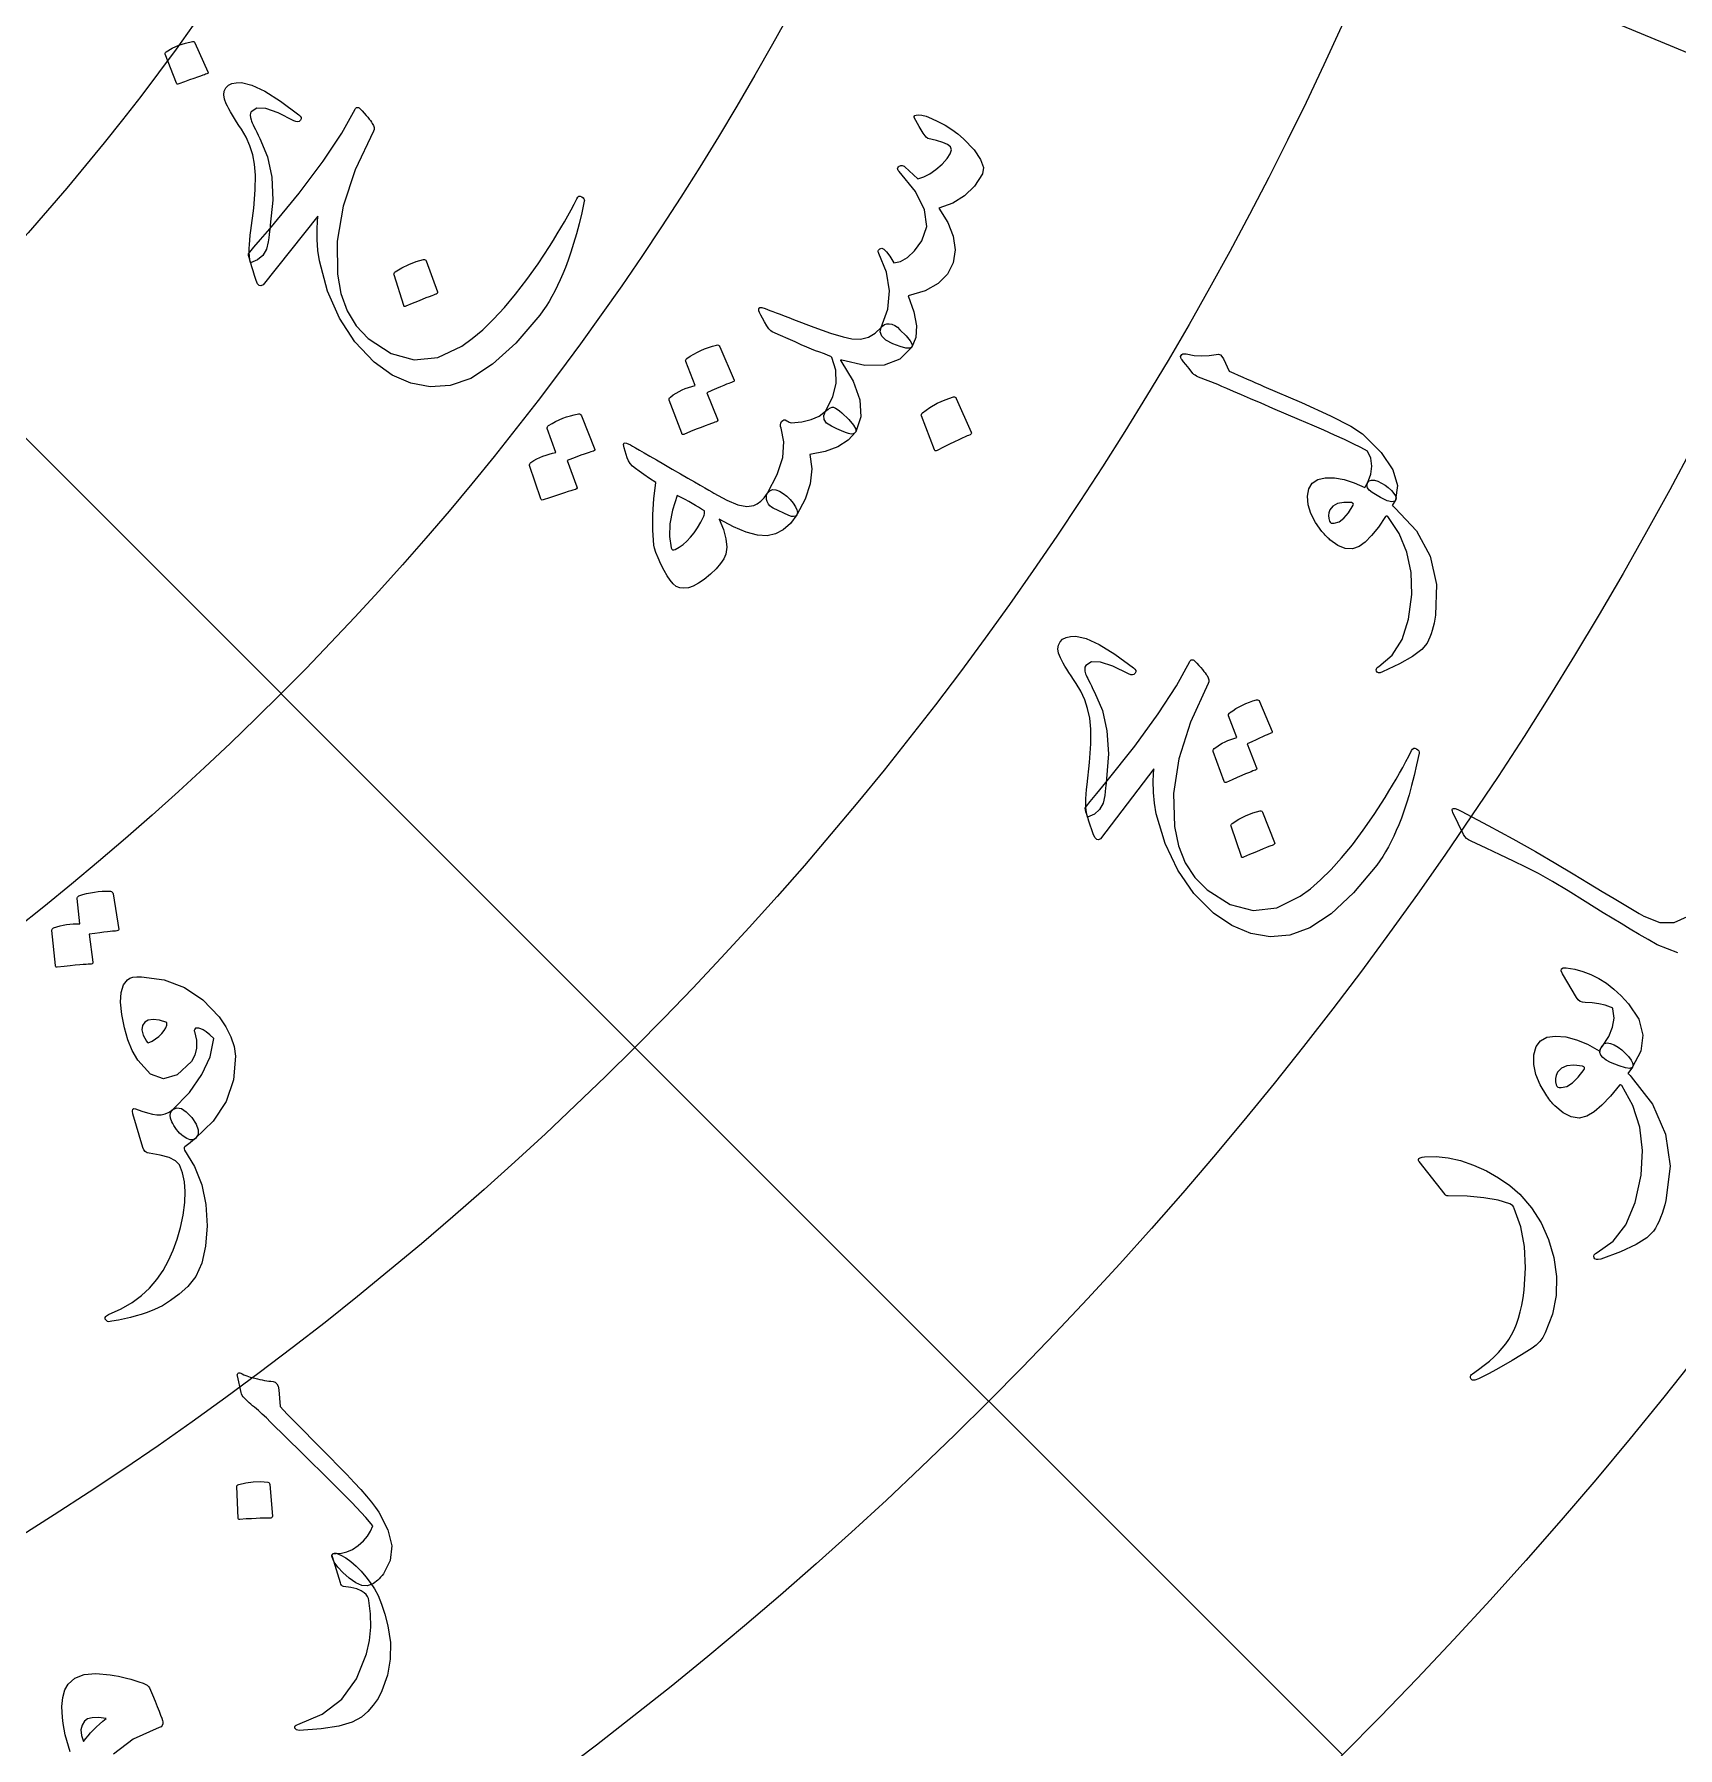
# Model space of a CAD drawing. Header units: millimetres. Extents: x -65 to 65, y -65 to 74.
# Drawn here: x 16.41 to 31.05, y -28 to -12.73 of the extents above; entities that cross this region are included whole.
import ezdxf

# ---------------------------------------------------------------- set-up
doc = ezdxf.new("R2010")
doc.units = ezdxf.units.MM
for name, color, linetype in [('CUT_OUTER', 1, 'Continuous'), ('ENGRAVE', 7, 'Continuous'), ('ENGRAVE_FINE', 8, 'Continuous'), ('GUIDE', 3, 'Continuous'), ('TEXT', 5, 'Continuous')]:
    doc.layers.add(name, color=color, linetype=linetype)

msp = doc.modelspace()

# ---------------------------------------------------------------- linework, layer by layer
at = {"layer": 'CUT_OUTER'}
msp.add_arc((0.0001, -0.0001), 64.9999, 179.965066, 0.000048, dxfattribs=at)
at = {"layer": 'ENGRAVE'}
for radius in [57.525, 48.6086, 39.6922, 30.7759, 21.8595]:
    msp.add_circle((0, 0), radius, dxfattribs=at)
at = {"layer": 'ENGRAVE_FINE'}
for points in [[(36.6709, -15.1896), (28.4332, -11.7774)], [(21.7618, -21.7618), (15.457, -15.457)], [(28.0667, -28.0667), (21.7618, -21.7618)]]:
    msp.add_lwpolyline(points, dxfattribs=at)
for radius in [53.0668, 44.1504, 35.2341, 26.3177]:
    msp.add_circle((0, 0), radius, dxfattribs=at)
at = {"layer": 'GUIDE'}
msp.add_circle((0, 0), 59.475, dxfattribs=at)
at = {"layer": 'TEXT'}
for points in [[(17.5765, -12.9125), (17.5755, -12.9072), (17.5766, -12.9015), (17.5799, -12.8957), (17.5854, -12.8896), (17.6399, -12.8579), (17.6971, -12.832), (17.7568, -12.812), (17.8191, -12.7978), (17.8271, -12.7977), (17.8335, -12.7998), (17.8384, -12.804), (17.8418, -12.8104), (17.9574, -13.0684), (17.959, -13.0762), (17.9561, -13.0825), (17.9488, -13.0874), (17.9369, -13.091), (17.9267, -13.0941), (17.911, -13.0992), (17.8898, -13.1064), (17.8631, -13.1156), (17.8306, -13.1271), (17.7922, -13.1411), (17.7479, -13.1577), (17.6976, -13.1768), (17.6901, -13.1788), (17.6844, -13.1783), (17.6806, -13.1754), (17.6785, -13.1701)], [(18.3361, -14.7719), (18.3305, -14.743), (18.3268, -14.712), (18.325, -14.6791), (18.3251, -14.644), (18.3268, -14.6068), (18.3301, -14.5674), (18.3348, -14.5256), (18.341, -14.4815), (18.3657, -14.2849), (18.3788, -14.1211), (18.3813, -13.99), (18.3736, -13.8915), (18.3563, -13.807), (18.3309, -13.7272), (18.2975, -13.6518), (18.2561, -13.5811), (18.234, -13.5474), (18.2133, -13.5151), (18.1939, -13.484), (18.1758, -13.4541), (18.1592, -13.4259), (18.1443, -13.3998), (18.1312, -13.3757), (18.1199, -13.3536), (18.1036, -13.3114), (18.0977, -13.2736), (18.102, -13.2401), (18.1167, -13.2108), (18.1396, -13.1886), (18.1707, -13.1736), (18.2098, -13.1658), (18.2572, -13.1652), (18.3483, -13.1875), (18.4635, -13.2425), (18.6028, -13.3301), (18.7661, -13.4508), (18.7798, -13.463), (18.787, -13.4755), (18.7876, -13.488), (18.7817, -13.5008), (18.7712, -13.5106), (18.7578, -13.5146), (18.7418, -13.5128), (18.723, -13.5051), (18.5832, -13.4338), (18.4733, -13.3968), (18.3932, -13.394), (18.3428, -13.4255), (18.3366, -13.4385), (18.3343, -13.4548), (18.336, -13.4746), (18.3417, -13.4978), (18.3465, -13.5098), (18.3527, -13.5242), (18.3604, -13.5412), (18.3694, -13.5607), (18.3798, -13.5827), (18.3917, -13.6071), (18.4049, -13.6341), (18.4194, -13.6636), (18.4869, -13.8258), (18.5255, -14.0083), (18.5346, -14.2111), (18.5133, -14.4341), (18.5131, -14.4365), (18.5122, -14.4434), (18.5108, -14.455), (18.5089, -14.4713), (18.5063, -14.4922), (18.5032, -14.5177), (18.4995, -14.5479), (18.4951, -14.5827), (18.4781, -14.6503), (18.4458, -14.7045), (18.3984, -14.7451), (18.3361, -14.7719)], [(18.5083, -14.4668), (18.77, -14.1497), (18.983, -13.8653), (19.149, -13.6157), (19.2695, -13.4024), (19.273, -13.3957), (19.2771, -13.3907), (19.2818, -13.3872), (19.2871, -13.3854), (19.2927, -13.3853), (19.2984, -13.3869), (19.304, -13.3902), (19.3097, -13.3953), (19.3303, -13.4172), (19.349, -13.4376), (19.3657, -13.4565), (19.3807, -13.4738), (19.3937, -13.4896), (19.4049, -13.5039), (19.4142, -13.5166), (19.4216, -13.5278), (19.432, -13.5478), (19.4371, -13.5662), (19.437, -13.5828), (19.4316, -13.5978), (19.2699, -13.9415), (19.162, -14.2671), (19.1089, -14.5767), (19.1118, -14.8715), (19.1425, -15.0451), (19.1981, -15.1986), (19.2792, -15.3318), (19.3863, -15.4445), (19.5885, -15.5789), (19.7948, -15.6359), (20.0054, -15.6145), (20.2197, -15.5136), (20.3122, -15.4462), (20.4065, -15.3663), (20.5025, -15.2737), (20.6, -15.1684), (20.6989, -15.0507), (20.799, -14.9207), (20.9, -14.7786), (21.0017, -14.6242), (21.0363, -14.5682), (21.0699, -14.5129), (21.1024, -14.4582), (21.1338, -14.404), (21.1638, -14.3509), (21.1923, -14.299), (21.2193, -14.2485), (21.2447, -14.1994), (21.2533, -14.185), (21.2633, -14.1773), (21.2746, -14.1763), (21.2874, -14.1818), (21.2999, -14.1918), (21.3079, -14.2018), (21.3115, -14.2121), (21.3106, -14.2225), (21.2876, -14.3259), (21.2641, -14.4229), (21.2401, -14.5136), (21.2157, -14.5979), (21.1914, -14.6757), (21.1674, -14.747), (21.1437, -14.8117), (21.1206, -14.8699), (21.0963, -14.9229), (21.0717, -14.9739), (21.047, -15.0229), (21.022, -15.0699), (20.9964, -15.1148), (20.9697, -15.1577), (20.942, -15.1984), (20.9132, -15.237), (20.6992, -15.4875), (20.4937, -15.675), (20.2983, -15.8003), (20.1144, -15.8639), (19.9369, -15.8757), (19.7648, -15.8443), (19.5983, -15.7703), (19.437, -15.6544), (19.2661, -15.4744), (19.1287, -15.2638), (19.0239, -15.0235), (18.9502, -14.754), (18.9363, -14.6613), (18.9295, -14.5636), (18.9297, -14.4611), (18.9368, -14.3538), (18.4483, -14.9662), (18.4301, -14.9757), (18.4139, -14.9727), (18.3996, -14.9571), (18.3871, -14.9291), (18.3727, -14.8836), (18.3597, -14.8426), (18.3484, -14.806), (18.3386, -14.7739), (18.3305, -14.7463), (18.3244, -14.7234), (18.3202, -14.7052), (18.318, -14.6916), (18.3296, -14.6742), (18.3653, -14.6311), (18.425, -14.562), (18.5083, -14.4668)], [(24.2494, -13.4757), (24.2484, -13.4662), (24.2545, -13.4591), (24.2675, -13.4543), (24.2875, -13.4518), (24.3179, -13.4541), (24.357, -13.4647), (24.405, -13.4838), (24.4617, -13.5113), (24.5249, -13.5449), (24.5841, -13.582), (24.6393, -13.6226), (24.6905, -13.6667), (24.7833, -13.7646), (24.8421, -13.8491), (24.8667, -13.9202), (24.8573, -13.9777), (24.7871, -14.0866), (24.6989, -14.174), (24.5928, -14.2396), (24.4691, -14.2834), (24.55, -14.4103), (24.5984, -14.5338), (24.6144, -14.6537), (24.598, -14.7699), (24.5479, -14.8723), (24.4642, -14.9559), (24.347, -15.0202), (24.1968, -15.0649), (24.2473, -15.2084), (24.2695, -15.3326), (24.2634, -15.4373), (24.2293, -15.5223), (24.2112, -15.5322), (24.1768, -15.5304), (24.1261, -15.5171), (24.0592, -15.4922), (23.9983, -15.4596), (23.9606, -15.4244), (23.9461, -15.3866), (23.9547, -15.3464), (24.0136, -15.1834), (24.0299, -15.0191), (24.0037, -14.8541), (23.9351, -14.6887), (23.9313, -14.6797), (23.9297, -14.6715), (23.9302, -14.6642), (23.9329, -14.6576), (23.9382, -14.6507), (23.9445, -14.6456), (23.9519, -14.6422), (23.9604, -14.6405), (23.9788, -14.6477), (24.0029, -14.6717), (24.0326, -14.7125), (24.0679, -14.7702), (24.1286, -14.7601), (24.1904, -14.7243), (24.2534, -14.6629), (24.3173, -14.5757), (24.362, -14.4463), (24.3432, -14.2994), (24.2608, -14.1358), (24.1146, -13.9558), (24.107, -13.9467), (24.1027, -13.9385), (24.1015, -13.931), (24.1035, -13.9244), (24.1093, -13.9161), (24.116, -13.9099), (24.1236, -13.9057), (24.1322, -13.9037), (24.1422, -13.9043), (24.1514, -13.9065), (24.1597, -13.9102), (24.1671, -13.9155), (24.281, -14.0228), (24.3347, -14.0049), (24.3887, -13.9772), (24.4431, -13.9396), (24.4977, -13.8921), (24.5441, -13.8419), (24.5719, -13.7994), (24.5812, -13.7648), (24.572, -13.7381), (24.5469, -13.717), (24.5053, -13.6977), (24.4472, -13.68), (24.3727, -13.6638), (24.3566, -13.6504), (24.3307, -13.6145), (24.295, -13.5563), (24.2494, -13.4757)], [(19.6156, -14.8767), (19.6149, -14.8709), (19.6165, -14.8648), (19.6205, -14.8583), (19.6267, -14.8514), (19.6862, -14.8147), (19.7479, -14.7841), (19.8119, -14.7597), (19.8781, -14.7415), (19.8864, -14.7411), (19.893, -14.7431), (19.8978, -14.7474), (19.9008, -14.7541), (20.0016, -15.0283), (20.0027, -15.0366), (19.9992, -15.0436), (19.9912, -15.0493), (19.9786, -15.0536), (19.9677, -15.0574), (19.9508, -15.0636), (19.9281, -15.0723), (19.8995, -15.0835), (19.8647, -15.0974), (19.8234, -15.1143), (19.7758, -15.1342), (19.7217, -15.1571), (19.7137, -15.1595), (19.7078, -15.1593), (19.704, -15.1563), (19.7023, -15.1507)], [(22.9846, -15.3857), (22.9717, -15.376), (22.9562, -15.3581), (22.9379, -15.332), (22.917, -15.2977), (22.8981, -15.2635), (22.8832, -15.2357), (22.8722, -15.2142), (22.8651, -15.1992), (22.8647, -15.1793), (22.8742, -15.1691), (22.8935, -15.1686), (22.9227, -15.1779), (22.9417, -15.1855), (22.9645, -15.1943), (22.9911, -15.2044), (23.0216, -15.2156), (23.0554, -15.2282), (23.0923, -15.2425), (23.1321, -15.2585), (23.1748, -15.2761), (23.3563, -15.3448), (23.5035, -15.3962), (23.6163, -15.4307), (23.6946, -15.4483), (23.7725, -15.4495), (23.8419, -15.4329), (23.9026, -15.3985), (23.9547, -15.3464), (23.9693, -15.3312), (23.9861, -15.3207), (24.0054, -15.3151), (24.0269, -15.3141), (24.0518, -15.318), (24.0761, -15.328), (24.0997, -15.3441), (24.1226, -15.3663), (24.1776, -15.4216), (24.2137, -15.4661), (24.2309, -15.4997), (24.2293, -15.5223), (24.1231, -15.629), (23.9833, -15.684), (23.8103, -15.687), (23.6046, -15.6381), (23.5968, -15.6371), (23.5927, -15.6379), (23.5923, -15.6407), (23.5955, -15.6453), (23.7065, -15.8252), (23.7657, -15.9908), (23.7731, -16.1415), (23.729, -16.2769), (23.7191, -16.289), (23.7052, -16.2955), (23.6875, -16.2965), (23.6658, -16.292), (23.6374, -16.2818), (23.6024, -16.2675), (23.5608, -16.2492), (23.5127, -16.2269), (23.4697, -16.1994), (23.4466, -16.1679), (23.4434, -16.1322), (23.46, -16.0924), (23.5247, -15.9659), (23.5555, -15.8438), (23.5525, -15.7266), (23.516, -15.6144), (23.5069, -15.6067), (23.4848, -15.5958), (23.4496, -15.5817), (23.4013, -15.5643), (23.3714, -15.5536), (23.3352, -15.5393), (23.2925, -15.5217), (23.2435, -15.5005), (23.1881, -15.4761), (23.1265, -15.4489), (23.0587, -15.4187), (22.9846, -15.3857)], [(22.214, -15.65), (22.2128, -15.6438), (22.2141, -15.6372), (22.2179, -15.6302), (22.2242, -15.6229), (22.255, -15.6023), (22.2862, -15.5834), (22.3179, -15.5661), (22.3501, -15.5504), (22.383, -15.5363), (22.4171, -15.5237), (22.4523, -15.5126), (22.4887, -15.503), (22.4979, -15.5028), (22.5058, -15.5053), (22.5124, -15.5106), (22.5175, -15.5187), (22.6468, -15.8154), (22.6471, -15.8214), (22.6432, -15.827), (22.635, -15.8324), (22.6225, -15.8376), (22.6126, -15.8401), (22.5978, -15.8452), (22.5781, -15.8529), (22.5537, -15.8631), (22.524, -15.876), (22.4889, -15.8914), (22.4482, -15.9094), (22.4021, -15.9299), (22.4974, -16.1643), (22.4991, -16.1732), (22.4957, -16.1807), (22.4872, -16.1866), (22.4736, -16.1912), (22.4619, -16.1951), (22.4438, -16.2016), (22.4194, -16.2106), (22.3886, -16.2222), (22.3512, -16.2367), (22.307, -16.2543), (22.256, -16.2751), (22.198, -16.299), (22.1903, -16.3003), (22.1845, -16.299), (22.1805, -16.2953), (22.1784, -16.289), (22.0667, -15.9933), (22.0656, -15.9871), (22.067, -15.9805), (22.0709, -15.9735), (22.0773, -15.9663), (22.1025, -15.9482), (22.1285, -15.9317), (22.1552, -15.9168), (22.1827, -15.9035), (22.2108, -15.8917), (22.2394, -15.8812), (22.2683, -15.8721), (22.2976, -15.8643)], [(26.7339, -15.7575), (26.6991, -15.713), (26.6713, -15.678), (26.6506, -15.6525), (26.6369, -15.6364), (26.6286, -15.6254), (26.6243, -15.6149), (26.6239, -15.6049), (26.6273, -15.5954), (26.6347, -15.5867), (26.6447, -15.5817), (26.6571, -15.5804), (26.6721, -15.5827), (26.7446, -15.5955), (26.8137, -15.6005), (26.8794, -15.5976), (26.9417, -15.5868), (26.9608, -15.5848), (26.9776, -15.5907), (26.9921, -15.6046), (27.0043, -15.6266), (27.0565, -15.7356), (27.0975, -15.754), (27.1378, -15.772), (27.1774, -15.7897), (27.2163, -15.8069), (27.2545, -15.8236), (27.292, -15.84), (27.3289, -15.856), (27.365, -15.8715), (27.6997, -16.0151), (27.9579, -16.1333), (28.1393, -16.2266), (28.2437, -16.2954), (28.4092, -16.4617), (28.5136, -16.6151), (28.5568, -16.7554), (28.5388, -16.8823), (28.5371, -16.8851), (28.5355, -16.8879), (28.5338, -16.8907), (28.5321, -16.8936), (28.5066, -16.9011), (28.4646, -16.8907), (28.406, -16.8623), (28.3309, -16.8161), (28.3044, -16.7968), (28.2886, -16.7768), (28.2836, -16.7561), (28.2893, -16.7347), (28.3171, -16.6553), (28.3264, -16.5811), (28.317, -16.5122), (28.289, -16.4486), (28.2293, -16.417), (28.1605, -16.3828), (28.0826, -16.3457), (27.9956, -16.3058), (27.9, -16.2632), (27.7962, -16.2178), (27.6842, -16.1695), (27.5641, -16.1185), (27.4466, -16.0673), (27.3409, -16.0216), (27.247, -15.9812), (27.1647, -15.9463), (27.0944, -15.9165), (27.0362, -15.8916), (26.9901, -15.8714), (26.9561, -15.8562), (26.7823, -15.7896), (26.7662, -15.7812), (26.7527, -15.773), (26.742, -15.7651), (26.7339, -15.7575)], [(24.3142, -16.1353), (24.313, -16.1289), (24.3144, -16.1219), (24.3183, -16.1143), (24.3248, -16.1062), (24.3889, -16.0609), (24.4559, -16.0224), (24.5259, -15.9906), (24.5989, -15.9657), (24.6082, -15.9647), (24.6157, -15.9664), (24.6214, -15.971), (24.6253, -15.9783), (24.7581, -16.2786), (24.7599, -16.2878), (24.7565, -16.2958), (24.7479, -16.3027), (24.7341, -16.3085), (24.7221, -16.3135), (24.7037, -16.3216), (24.6788, -16.3329), (24.6475, -16.3474), (24.6095, -16.3653), (24.5645, -16.3871), (24.5125, -16.4128), (24.4535, -16.4421), (24.4448, -16.4454), (24.4381, -16.4455), (24.4336, -16.4425), (24.4312, -16.4363)], [(20.9809, -16.2459), (20.9799, -16.2397), (20.9814, -16.2333), (20.9854, -16.2267), (20.9919, -16.2198), (21.0231, -16.2013), (21.0546, -16.1844), (21.0866, -16.1691), (21.119, -16.1555), (21.1522, -16.1435), (21.1864, -16.133), (21.2216, -16.124), (21.2579, -16.1167), (21.2671, -16.1169), (21.2749, -16.1198), (21.2812, -16.1254), (21.286, -16.1336), (21.4042, -16.4328), (21.4043, -16.4386), (21.4002, -16.444), (21.3919, -16.4488), (21.3794, -16.4532), (21.3694, -16.4552), (21.3546, -16.4594), (21.3349, -16.4659), (21.3103, -16.4746), (21.2804, -16.4855), (21.2451, -16.4987), (21.2043, -16.5142), (21.1579, -16.5318), (21.2445, -16.7678), (21.2458, -16.7767), (21.2422, -16.7838), (21.2336, -16.7892), (21.22, -16.7929), (21.2082, -16.7961), (21.1901, -16.8015), (21.1656, -16.8091), (21.1347, -16.8187), (21.0972, -16.8309), (21.0528, -16.8458), (21.0016, -16.8634), (20.9434, -16.8837), (20.9357, -16.8845), (20.93, -16.883), (20.9262, -16.8791), (20.9243, -16.8728), (20.8235, -16.5755), (20.8226, -16.5693), (20.8242, -16.5629), (20.8283, -16.5563), (20.8349, -16.5495), (20.8605, -16.5331), (20.8868, -16.5183), (20.9138, -16.5051), (20.9414, -16.4936), (20.9697, -16.4835), (20.9983, -16.4748), (21.0272, -16.4674), (21.0565, -16.4614)], [(23.46, -16.0924), (23.4841, -16.0737), (23.5042, -16.0616), (23.5203, -16.0561), (23.5323, -16.0574), (23.5473, -16.0643), (23.5643, -16.0748), (23.5832, -16.0888), (23.6041, -16.1064), (23.6682, -16.1672), (23.7104, -16.2159), (23.7306, -16.2525), (23.729, -16.2769), (23.6608, -16.3516), (23.5697, -16.4102), (23.4558, -16.4525), (23.3194, -16.4783), (23.3367, -16.607), (23.3235, -16.7396), (23.2797, -16.8759), (23.2051, -17.0155), (23.1923, -17.0271), (23.176, -17.0321), (23.1562, -17.0304), (23.1328, -17.0221), (22.9927, -16.9556), (22.9771, -16.9482), (22.9632, -16.9362), (22.9508, -16.9197), (22.9402, -16.8986), (22.9342, -16.8792), (22.9326, -16.86), (22.9352, -16.8412), (22.9421, -16.8226), (23.0291, -16.6569), (23.0781, -16.5049), (23.0895, -16.3672), (23.0634, -16.2439), (23.0588, -16.2284), (23.0582, -16.2136), (23.0616, -16.1993), (23.069, -16.1856), (23.0789, -16.1751), (23.0897, -16.1702), (23.1016, -16.171), (23.1145, -16.1775), (23.1259, -16.1849), (23.1363, -16.1906), (23.1458, -16.1944), (23.1543, -16.1965), (23.2494, -16.1881), (23.3321, -16.1679), (23.4023, -16.136), (23.46, -16.0924)], [(21.6644, -16.4204), (21.6587, -16.3903), (21.6663, -16.3757), (21.6872, -16.3767), (21.7213, -16.3931), (21.7407, -16.4047), (21.7677, -16.4204), (21.8024, -16.4402), (21.8448, -16.4642), (21.8951, -16.4927), (21.9535, -16.5261), (22.0201, -16.5646), (22.0948, -16.608), (22.1684, -16.6506), (22.2342, -16.6887), (22.2924, -16.7224), (22.3428, -16.7516), (22.3853, -16.7763), (22.4197, -16.7963), (22.446, -16.8116), (22.4642, -16.8223), (22.5811, -16.8865), (22.6793, -16.9264), (22.759, -16.9419), (22.8201, -16.9331), (22.852, -16.9185), (22.883, -16.8953), (22.913, -16.8633), (22.9421, -16.8226), (22.9634, -16.8015), (22.9883, -16.7916), (23.0169, -16.7929), (23.049, -16.8052), (23.0833, -16.8263), (23.1153, -16.8513), (23.1449, -16.8803), (23.1721, -16.9133), (23.1926, -16.9451), (23.2049, -16.9728), (23.2091, -16.9962), (23.2051, -17.0155), (23.1468, -17.0932), (23.0831, -17.1502), (23.0143, -17.1865), (22.9405, -17.202), (22.8534, -17.1961), (22.753, -17.1694), (22.6392, -17.122), (22.5121, -17.0538), (22.5501, -17.1473), (22.5724, -17.2304), (22.5793, -17.3032), (22.5706, -17.3654), (22.5524, -17.4072), (22.5239, -17.4511), (22.4852, -17.4969), (22.4362, -17.5446), (22.3797, -17.591), (22.328, -17.6265), (22.2813, -17.6513), (22.2396, -17.6652), (22.1979, -17.67), (22.1613, -17.6661), (22.13, -17.6534), (22.1039, -17.632), (22.0763, -17.5991), (22.0487, -17.5589), (22.0212, -17.5112), (21.9938, -17.4561), (21.9679, -17.3987), (21.9486, -17.3512), (21.9359, -17.3135), (21.9298, -17.2858), (21.9209, -17.1519), (21.9211, -17.0146), (21.9303, -16.8738), (21.9484, -16.7295), (21.8903, -16.691), (21.8405, -16.6573), (21.7991, -16.6282), (21.7661, -16.6039), (21.74, -16.5814), (21.7191, -16.558), (21.7035, -16.5336), (21.6931, -16.5084)], [(28.5358, -16.9568), (28.7241, -17.1589), (28.8473, -17.3851), (28.9047, -17.6356), (28.8955, -17.91), (28.8896, -17.9457), (28.8827, -17.9803), (28.8748, -18.0137), (28.8658, -18.0461), (28.8558, -18.0771), (28.8447, -18.1064), (28.8324, -18.1341), (28.8191, -18.16), (28.7721, -18.216), (28.6902, -18.2777), (28.5735, -18.3447), (28.4219, -18.4166), (28.4029, -18.4226), (28.3877, -18.4234), (28.3763, -18.4192), (28.3686, -18.41), (28.3655, -18.3985), (28.3678, -18.3876), (28.3755, -18.3771), (28.3887, -18.3672), (28.5075, -18.2678), (28.5966, -18.1277), (28.6553, -17.9473), (28.6829, -17.7272), (28.677, -17.531), (28.6392, -17.3496), (28.5696, -17.1831), (28.4688, -17.0315), (28.4634, -17.029), (28.4585, -17.0282), (28.454, -17.0291), (28.4499, -17.0317), (28.3862, -17.1252), (28.3254, -17.2008), (28.2676, -17.2584), (28.2131, -17.2982), (28.1538, -17.3185), (28.091, -17.3153), (28.0246, -17.2887), (27.9546, -17.2389), (27.9459, -17.2313), (27.9372, -17.2234), (27.9286, -17.2149), (27.92, -17.2061), (27.9112, -17.1966), (27.9022, -17.1865), (27.8928, -17.1758), (27.8832, -17.1644), (27.8247, -17.0838), (27.7837, -17.0047), (27.7601, -16.9271), (27.7539, -16.8509), (27.7657, -16.7841), (27.796, -16.7347), (27.8449, -16.7025), (27.9125, -16.6875), (27.9941, -16.6876), (28.0802, -16.702), (28.1708, -16.7307), (28.2661, -16.7738), (28.2693, -16.7683), (28.2722, -16.7628), (28.2748, -16.7574), (28.2771, -16.752), (28.2795, -16.7467), (28.2821, -16.7413), (28.285, -16.7358), (28.2882, -16.7302), (28.3033, -16.7137), (28.324, -16.706), (28.3501, -16.7073), (28.3818, -16.7174), (28.414, -16.7329), (28.4448, -16.7517), (28.474, -16.7739), (28.5017, -16.7994), (28.5243, -16.8249), (28.5383, -16.8467), (28.5437, -16.8649), (28.5405, -16.8794), (28.5087, -16.9331), (28.5135, -16.9364), (28.5196, -16.9415), (28.5271, -16.9483), (28.5358, -16.9568)], [(22.1394, -16.8435), (22.0962, -16.9743), (22.0726, -17.0957), (22.0688, -17.2081), (22.0849, -17.3113), (22.0902, -17.3215), (22.0978, -17.3272), (22.1078, -17.3284), (22.1202, -17.3251), (22.1562, -17.3053), (22.1912, -17.2805), (22.225, -17.2508), (22.2577, -17.2162), (22.2893, -17.1767), (22.3196, -17.1322), (22.3487, -17.0828), (22.3766, -17.0285), (22.3799, -17.0193), (22.3816, -17.0084), (22.3819, -16.9958), (22.3805, -16.9814), (22.3556, -16.9652), (22.3292, -16.9487), (22.3013, -16.9319), (22.2719, -16.9148), (22.241, -16.8974), (22.2086, -16.8797), (22.1748, -16.8618), (22.1394, -16.8435)], [(28.1457, -16.9064), (28.0776, -16.9052), (28.0226, -16.9156), (27.9808, -16.9376), (27.9522, -16.9713), (27.9445, -16.9971), (27.9417, -17.0227), (27.9437, -17.0479), (27.9507, -17.0728), (27.9564, -17.0828), (27.9652, -17.0892), (27.9773, -17.0918), (27.9926, -17.0907), (28.0349, -17.0773), (28.0772, -17.0462), (28.1193, -16.9974), (28.1611, -16.9308), (28.1639, -16.923), (28.1622, -16.9163), (28.1562, -16.9108), (28.1457, -16.9064)], [(25.7933, -19.7109), (25.787, -19.6821), (25.7826, -19.6512), (25.78, -19.6183), (25.7792, -19.5832), (25.7801, -19.5459), (25.7824, -19.5063), (25.7863, -19.4644), (25.7915, -19.4201), (25.8123, -19.2224), (25.8225, -19.0578), (25.8228, -18.9262), (25.8137, -18.8274), (25.7953, -18.743), (25.7689, -18.6632), (25.7345, -18.5881), (25.6922, -18.5177), (25.6697, -18.4843), (25.6486, -18.4521), (25.6288, -18.4211), (25.6104, -18.3914), (25.5935, -18.3634), (25.5783, -18.3373), (25.565, -18.3132), (25.5534, -18.2912), (25.5368, -18.249), (25.5306, -18.2109), (25.5347, -18.177), (25.5493, -18.1472), (25.5722, -18.1242), (25.6033, -18.1085), (25.6427, -18.0999), (25.6902, -18.0985), (25.7818, -18.1195), (25.8978, -18.173), (26.038, -18.2591), (26.2025, -18.3781), (26.2163, -18.3902), (26.2236, -18.4026), (26.2244, -18.4152), (26.2186, -18.4281), (26.208, -18.4381), (26.1947, -18.4423), (26.1787, -18.4407), (26.1598, -18.4332), (26.0191, -18.3637), (25.9086, -18.3282), (25.8282, -18.3268), (25.7778, -18.3594), (25.7717, -18.3726), (25.7695, -18.3891), (25.7714, -18.409), (25.7773, -18.4322), (25.7823, -18.4442), (25.7886, -18.4586), (25.7964, -18.4755), (25.8057, -18.495), (25.8164, -18.5169), (25.8285, -18.5413), (25.842, -18.5682), (25.8569, -18.5976), (25.9265, -18.7593), (25.9677, -18.9417), (25.98, -19.1448), (25.9629, -19.3686), (25.9627, -19.3709), (25.962, -19.3779), (25.9609, -19.3896), (25.9593, -19.4059), (25.9572, -19.4268), (25.9546, -19.4525), (25.9515, -19.4827), (25.9479, -19.5177), (25.9324, -19.5858), (25.9014, -19.6407), (25.855, -19.6824), (25.7933, -19.7109)], [(25.9586, -19.4014), (26.2145, -19.0788), (26.4237, -18.7909), (26.5872, -18.539), (26.7063, -18.3244), (26.7098, -18.3177), (26.7139, -18.3126), (26.7186, -18.3091), (26.7239, -18.3073), (26.7295, -18.3071), (26.7351, -18.3087), (26.7408, -18.312), (26.7465, -18.317), (26.7672, -18.3388), (26.786, -18.3591), (26.8029, -18.3779), (26.8179, -18.3951), (26.8311, -18.4109), (26.8423, -18.4251), (26.8517, -18.4377), (26.8592, -18.4489), (26.8697, -18.4688), (26.875, -18.4871), (26.875, -18.5037), (26.8698, -18.5188), (26.7115, -18.8635), (26.6083, -19.19), (26.5611, -19.4996), (26.5705, -19.7933), (26.6054, -19.9655), (26.665, -20.1171), (26.7496, -20.2479), (26.8595, -20.3578), (27.0647, -20.4875), (27.2714, -20.5407), (27.48, -20.5167), (27.6897, -20.4148), (27.7797, -20.3475), (27.8711, -20.2679), (27.9641, -20.1759), (28.0583, -20.0717), (28.1538, -19.9553), (28.2504, -19.827), (28.348, -19.6869), (28.4464, -19.5349), (28.4799, -19.4799), (28.5124, -19.4255), (28.5439, -19.3717), (28.5743, -19.3185), (28.6035, -19.2663), (28.6312, -19.2154), (28.6574, -19.1658), (28.6821, -19.1176), (28.6905, -19.1035), (28.7003, -19.0959), (28.7116, -19.095), (28.7243, -19.1006), (28.7368, -19.1105), (28.7449, -19.1205), (28.7486, -19.1306), (28.7478, -19.1409), (28.7262, -19.2426), (28.704, -19.338), (28.6815, -19.4271), (28.6585, -19.51), (28.6356, -19.5865), (28.6129, -19.6566), (28.5906, -19.7202), (28.5687, -19.7774), (28.5456, -19.8295), (28.5222, -19.8796), (28.4987, -19.9278), (28.4749, -19.974), (28.4505, -20.0183), (28.425, -20.0604), (28.3984, -20.1005), (28.3707, -20.1385), (28.1648, -20.3857), (27.9662, -20.5717), (27.7764, -20.6969), (27.596, -20.7617), (27.4203, -20.7756), (27.2484, -20.7472), (27.0806, -20.6768), (26.9164, -20.565), (26.7408, -20.3896), (26.5977, -20.1832), (26.4866, -19.9463), (26.4065, -19.6792), (26.3905, -19.5869), (26.3816, -19.4897), (26.3797, -19.3873), (26.3848, -19.28), (25.9105, -19.9022), (25.8927, -19.9122), (25.8764, -19.9096), (25.8617, -19.8944), (25.8484, -19.8667), (25.8328, -19.8216), (25.8188, -19.781), (25.8065, -19.7447), (25.7959, -19.7128), (25.7871, -19.6855), (25.7805, -19.6627), (25.7758, -19.6446), (25.7732, -19.631), (25.7844, -19.6133), (25.8191, -19.5693), (25.8773, -19.4987), (25.9586, -19.4014)], [(27.051, -18.806), (27.05, -18.8003), (27.0513, -18.7943), (27.0548, -18.7878), (27.0606, -18.7809), (27.0886, -18.7613), (27.117, -18.7432), (27.1459, -18.7266), (27.1752, -18.7114), (27.2051, -18.6977), (27.236, -18.6854), (27.268, -18.6745), (27.3009, -18.6649), (27.3092, -18.6644), (27.3163, -18.6665), (27.3221, -18.6712), (27.3266, -18.6785), (27.4391, -18.9472), (27.4393, -18.9526), (27.4356, -18.9579), (27.4282, -18.963), (27.4169, -18.968), (27.4079, -18.9705), (27.3945, -18.9756), (27.3767, -18.983), (27.3545, -18.9929), (27.3276, -19.0053), (27.2958, -19.0203), (27.2589, -19.0377), (27.2171, -19.0576), (27.3006, -19.2694), (27.302, -19.2775), (27.2989, -19.2844), (27.2911, -19.2901), (27.2789, -19.2946), (27.2682, -19.2984), (27.2519, -19.3048), (27.2298, -19.3137), (27.2019, -19.3251), (27.1681, -19.3393), (27.1281, -19.3566), (27.0819, -19.3769), (27.0294, -19.4004), (27.0225, -19.4017), (27.0173, -19.4008), (27.0137, -19.3974), (27.0118, -19.3918), (26.9138, -19.1244), (26.9129, -19.1187), (26.9142, -19.1127), (26.9178, -19.1062), (26.9237, -19.0993), (26.9466, -19.0821), (26.9703, -19.0663), (26.9946, -19.0519), (27.0196, -19.0391), (27.0451, -19.0275), (27.0709, -19.0172), (27.0971, -19.0081), (27.1237, -19.0002)], [(27.0727, -19.7909), (27.0719, -19.7851), (27.0734, -19.779), (27.0772, -19.7725), (27.0832, -19.7656), (27.1417, -19.7284), (27.2025, -19.6974), (27.2657, -19.6726), (27.3312, -19.6539), (27.3395, -19.6534), (27.3461, -19.6553), (27.3509, -19.6596), (27.3541, -19.6662), (27.4605, -19.9371), (27.4617, -19.9452), (27.4584, -19.9522), (27.4506, -19.9579), (27.4381, -19.9623), (27.4274, -19.9662), (27.4108, -19.9725), (27.3884, -19.9814), (27.3602, -19.9927), (27.3259, -20.0068), (27.2853, -20.024), (27.2384, -20.0443), (27.1852, -20.0677), (27.1773, -20.0702), (27.1714, -20.07), (27.1675, -20.0671), (27.1656, -20.0616)], [(16.7912, -20.4346), (16.7916, -20.4284), (16.7945, -20.4225), (16.7999, -20.4169), (16.8077, -20.4117), (16.8421, -20.4006), (16.8765, -20.3912), (16.911, -20.3835), (16.9456, -20.3775), (16.9805, -20.3732), (17.0161, -20.3706), (17.0524, -20.3698), (17.0894, -20.3707), (17.0983, -20.373), (17.1052, -20.3776), (17.1101, -20.3844), (17.113, -20.3935), (17.1621, -20.7111), (17.1609, -20.7168), (17.1558, -20.7211), (17.1466, -20.724), (17.1335, -20.7255), (17.1234, -20.7251), (17.108, -20.7259), (17.0874, -20.7278), (17.0615, -20.7308), (17.0301, -20.7348), (16.9928, -20.7398), (16.9496, -20.7457), (16.9006, -20.7525), (16.9329, -21.0015), (16.9322, -21.0105), (16.9271, -21.0166), (16.9175, -21.02), (16.9035, -21.0205), (16.8913, -21.021), (16.8725, -21.0222), (16.847, -21.0241), (16.8148, -21.0266), (16.7756, -21.03), (16.7292, -21.0346), (16.6753, -21.0403), (16.6142, -21.0471), (16.6066, -21.0462), (16.6014, -21.0434), (16.5985, -21.0387), (16.598, -21.0322), (16.5654, -20.7202), (16.5659, -20.714), (16.5689, -20.7082), (16.5743, -20.7026), (16.5823, -20.6975), (16.6108, -20.6872), (16.6396, -20.6787), (16.6688, -20.6719), (16.6983, -20.6669), (16.728, -20.6634), (16.7577, -20.6613), (16.7875, -20.6606), (16.8174, -20.6613)], [(30.1515, -21.3183), (30.026, -21.1063), (30.0144, -21.08), (30.0162, -21.0621), (30.0314, -21.0525), (30.0602, -21.0513), (30.1349, -21.064), (30.208, -21.0843), (30.2793, -21.1121), (30.349, -21.1474), (30.4172, -21.1908), (30.4841, -21.2427), (30.5498, -21.3031), (30.6141, -21.3722), (30.7067, -21.511), (30.7432, -21.6521), (30.7236, -21.7952), (30.6476, -21.9401), (30.6273, -21.9486), (30.588, -21.9439), (30.5297, -21.9261), (30.4523, -21.8952), (30.4139, -21.8746), (30.3857, -21.8529), (30.3677, -21.8301), (30.36, -21.8063), (30.3607, -21.7921), (30.3647, -21.7781), (30.3719, -21.7641), (30.3824, -21.7503), (30.4386, -21.666), (30.4729, -21.5824), (30.4853, -21.4998), (30.4758, -21.418), (30.4739, -21.4133), (30.4698, -21.4093), (30.4635, -21.406), (30.4551, -21.4034), (30.405, -21.3857), (30.3502, -21.373), (30.2908, -21.3653), (30.2267, -21.3626), (30.2036, -21.36), (30.1833, -21.3518), (30.166, -21.3379), (30.1515, -21.3183)], [(17.2401, -21.1583), (17.2612, -21.1458), (17.2888, -21.1373), (17.3232, -21.1326), (17.3641, -21.1318), (17.5667, -21.1601), (17.7498, -21.2287), (17.9131, -21.3383), (18.0563, -21.4896), (18.1175, -21.5796), (18.1622, -21.668), (18.1905, -21.7548), (18.2023, -21.84), (18.1843, -22.0505), (18.1185, -22.2436), (18.0048, -22.4186), (17.8436, -22.5745), (17.8227, -22.5844), (17.7979, -22.584), (17.7693, -22.5734), (17.7367, -22.5527), (17.7205, -22.5397), (17.7053, -22.5255), (17.6911, -22.5098), (17.6779, -22.4928), (17.6658, -22.4753), (17.6547, -22.4581), (17.6447, -22.4411), (17.6359, -22.4245), (17.6238, -22.3931), (17.6206, -22.365), (17.6265, -22.3402), (17.6413, -22.3186), (17.7917, -22.1624), (17.9033, -22.004), (17.9762, -21.8443), (18.0105, -21.6837), (17.9732, -21.6484), (17.9416, -21.622), (17.9156, -21.6044), (17.8951, -21.5957), (17.8749, -21.5904), (17.8591, -21.5891), (17.8478, -21.5917), (17.8409, -21.5983), (17.8373, -21.6042), (17.8353, -21.6099), (17.835, -21.6155), (17.8362, -21.6209), (17.8549, -21.6983), (17.8567, -21.7684), (17.8416, -21.831), (17.8098, -21.8862), (17.6836, -22.0055), (17.5614, -22.0432), (17.4442, -21.9995), (17.3319, -21.8749), (17.2835, -21.7907), (17.244, -21.6949), (17.2131, -21.5874), (17.1908, -21.4684), (17.1798, -21.3593), (17.1843, -21.2713), (17.2044, -21.2043), (17.2401, -21.1583)], [(17.3959, -21.536), (17.3747, -21.5662), (17.3698, -21.6047), (17.3813, -21.6515), (17.4092, -21.7067), (17.4153, -21.714), (17.4201, -21.7188), (17.4235, -21.7213), (17.4256, -21.7214), (17.4593, -21.7056), (17.4908, -21.6864), (17.5201, -21.6636), (17.5471, -21.6374), (17.5683, -21.6111), (17.5829, -21.5861), (17.591, -21.5623), (17.5925, -21.5397), (17.5245, -21.52), (17.4691, -21.5128), (17.4262, -21.5181), (17.3959, -21.536)], [(30.6369, -22.0234), (30.8281, -22.2683), (30.9442, -22.5338), (30.9841, -22.8201), (30.947, -23.1266), (30.937, -23.166), (30.9258, -23.2041), (30.9137, -23.2408), (30.9005, -23.2762), (30.8863, -23.31), (30.8709, -23.3417), (30.8545, -23.3715), (30.837, -23.3992), (30.7789, -23.4574), (30.6811, -23.5185), (30.5438, -23.5822), (30.367, -23.648), (30.3451, -23.6528), (30.328, -23.6523), (30.3156, -23.6465), (30.3079, -23.6354), (30.3055, -23.6222), (30.3092, -23.6101), (30.3188, -23.5992), (30.3345, -23.5894), (30.4774, -23.4896), (30.5908, -23.3413), (30.6742, -23.1449), (30.7266, -22.901), (30.7391, -22.6806), (30.7144, -22.4737), (30.6527, -22.2803), (30.5545, -22.1005), (30.5488, -22.0972), (30.5433, -22.0958), (30.5382, -22.0964), (30.5333, -22.0989), (30.4528, -22.1974), (30.3773, -22.2761), (30.3069, -22.3351), (30.2419, -22.3744), (30.1735, -22.3913), (30.1034, -22.3816), (30.0316, -22.3453), (29.958, -22.2826), (29.949, -22.2733), (29.94, -22.2635), (29.9312, -22.2532), (29.9224, -22.2424), (29.9135, -22.231), (29.9044, -22.2188), (29.895, -22.2059), (29.8853, -22.1921), (29.8276, -22.0961), (29.7893, -22.0035), (29.7705, -21.9142), (29.771, -21.8282), (29.7907, -21.7545), (29.8295, -21.702), (29.8875, -21.6707), (29.9648, -21.6605), (30.0561, -21.6687), (30.1512, -21.6932), (30.25, -21.7343), (30.3525, -21.7919), (30.3566, -21.786), (30.3604, -21.7801), (30.3639, -21.7743), (30.367, -21.7685), (30.3702, -21.7628), (30.3737, -21.757), (30.3774, -21.7511), (30.3815, -21.7452), (30.4001, -21.7281), (30.424, -21.7216), (30.4532, -21.7255), (30.4877, -21.74), (30.5223, -21.7605), (30.5549, -21.7846), (30.5855, -21.8123), (30.6141, -21.8437), (30.6369, -21.8744), (30.6505, -21.9002), (30.6547, -21.9212), (30.6497, -21.9371), (30.6089, -21.9941), (30.6139, -21.9983), (30.6203, -22.0046), (30.628, -22.0129), (30.6369, -22.0234)], [(30.2046, -21.9286), (30.1284, -21.9206), (30.0658, -21.9269), (30.0168, -21.9475), (29.9814, -21.9825), (29.9703, -22.0107), (29.9646, -22.039), (29.9645, -22.0675), (29.9699, -22.096), (29.9752, -22.1079), (29.9845, -22.1159), (29.9978, -22.12), (30.015, -22.1203), (30.0638, -22.1094), (30.1142, -22.0787), (30.1661, -22.0281), (30.2195, -21.9575), (30.2234, -21.949), (30.2222, -21.9414), (30.216, -21.9346), (30.2046, -21.9286)], [(17.376, -22.6539), (17.289, -22.3549), (17.2848, -22.3289), (17.2874, -22.3126), (17.2969, -22.3059), (17.3132, -22.3087), (17.3684, -22.33), (17.4185, -22.3461), (17.4635, -22.357), (17.5034, -22.3626), (17.5412, -22.3612), (17.5773, -22.353), (17.6117, -22.338), (17.6442, -22.3164), (17.6806, -22.3003), (17.7208, -22.3066), (17.7647, -22.3353), (17.8125, -22.3864), (17.8519, -22.4448), (17.8707, -22.4953), (17.8689, -22.5377), (17.8465, -22.5722), (17.8239, -22.5918), (17.8003, -22.611), (17.7758, -22.6297), (17.7503, -22.648), (17.7469, -22.6523), (17.7456, -22.6585), (17.7463, -22.6666), (17.7491, -22.6765), (17.8389, -22.8239), (17.9026, -22.9854), (17.9395, -23.1612), (17.9493, -23.3514), (17.9355, -23.5334), (17.9023, -23.6845), (17.8502, -23.8045), (17.7796, -23.8932), (17.7011, -23.9607), (17.6253, -24.0173), (17.5524, -24.0632), (17.4823, -24.0982), (17.4458, -24.1123), (17.4062, -24.1264), (17.3633, -24.1405), (17.3172, -24.1546), (17.2679, -24.1682), (17.2152, -24.1807), (17.1593, -24.1922), (17.1, -24.2025), (17.0855, -24.2056), (17.0731, -24.2059), (17.0631, -24.2036), (17.0552, -24.1986), (17.0466, -24.1906), (17.0416, -24.1827), (17.0403, -24.1751), (17.0426, -24.1676), (17.0468, -24.1594), (17.053, -24.1525), (17.0613, -24.1469), (17.0717, -24.1426), (17.183, -24.0919), (17.2812, -24.0355), (17.366, -23.9737), (17.4376, -23.9066), (17.501, -23.8303), (17.5573, -23.7484), (17.6066, -23.661), (17.6488, -23.568), (17.6842, -23.4696), (17.713, -23.3659), (17.7353, -23.2569), (17.7509, -23.1427), (17.7544, -23.0466), (17.7478, -22.9588), (17.7313, -22.879), (17.7049, -22.8074), (17.6685, -22.7715), (17.6112, -22.7426), (17.533, -22.7206), (17.434, -22.7053), (17.415, -22.7002), (17.399, -22.6899), (17.386, -22.6745), (17.376, -22.6539)], [(28.7494, -22.7798), (28.7455, -22.7741), (28.7429, -22.7689), (28.7417, -22.7642), (28.7419, -22.7601), (28.7474, -22.7516), (28.7586, -22.7447), (28.7755, -22.7395), (28.798, -22.7358), (28.9004, -22.7329), (29.0069, -22.7443), (29.1175, -22.7702), (29.2324, -22.8105), (29.349, -22.8628), (29.457, -22.9231), (29.5563, -22.9917), (29.6469, -23.0686), (29.7501, -23.1904), (29.835, -23.3254), (29.9013, -23.4735), (29.949, -23.6349), (29.9739, -23.8038), (29.9695, -23.9718), (29.9356, -24.1387), (29.8722, -24.3044), (29.8509, -24.3454), (29.8242, -24.382), (29.7922, -24.4143), (29.7549, -24.4422), (29.6616, -24.5004), (29.5766, -24.5521), (29.5, -24.5973), (29.4316, -24.6362), (29.3718, -24.6686), (29.3206, -24.6944), (29.2782, -24.7137), (29.2444, -24.7264), (29.236, -24.7279), (29.2289, -24.728), (29.2229, -24.7266), (29.2181, -24.7238), (29.2132, -24.7187), (29.2096, -24.7129), (29.2072, -24.7063), (29.206, -24.6989), (29.2068, -24.6913), (29.2103, -24.684), (29.2163, -24.6772), (29.225, -24.6708), (29.2791, -24.6325), (29.329, -24.5943), (29.3749, -24.5563), (29.4166, -24.5185), (29.4545, -24.4806), (29.4889, -24.4421), (29.5198, -24.4032), (29.5472, -24.3638), (29.5718, -24.3223), (29.5945, -24.2771), (29.6151, -24.2281), (29.6337, -24.1755), (29.6501, -24.119), (29.6641, -24.0585), (29.6756, -23.994), (29.6847, -23.9256), (29.6979, -23.7245), (29.6875, -23.5361), (29.6537, -23.3604), (29.5968, -23.1975), (29.5912, -23.1856), (29.5825, -23.1746), (29.5706, -23.1648), (29.5557, -23.156), (29.4518, -23.1235), (29.3257, -23.1011), (29.1772, -23.0885), (29.0065, -23.0854), (28.9969, -23.0835), (28.9892, -23.0809), (28.9833, -23.0774), (28.9793, -23.073)], [(18.2272, -24.6639), (18.234, -24.6609), (18.242, -24.6609), (18.2514, -24.664), (18.2621, -24.6701), (18.2784, -24.6794), (18.3027, -24.6892), (18.335, -24.6996), (18.3753, -24.7105), (18.3978, -24.7154), (18.4196, -24.7202), (18.4408, -24.7246), (18.4613, -24.7288), (18.4811, -24.7324), (18.5004, -24.7352), (18.5191, -24.7372), (18.5371, -24.7384), (18.557, -24.7442), (18.5722, -24.7584), (18.5828, -24.7812), (18.5888, -24.8124), (18.6, -24.9609), (18.6293, -24.9933), (18.6661, -25.0322), (18.7104, -25.0775), (18.7622, -25.1293), (18.8213, -25.1881), (18.8875, -25.2548), (18.9609, -25.3291), (19.0413, -25.4113), (19.1219, -25.4922), (19.1951, -25.5677), (19.2608, -25.6377), (19.319, -25.7023), (19.3699, -25.7613), (19.4135, -25.8146), (19.4499, -25.8624), (19.479, -25.9044), (19.5611, -26.0603), (19.5956, -26.2036), (19.582, -26.3342), (19.5204, -26.452), (19.5084, -26.4681), (19.4962, -26.4829), (19.4837, -26.4963), (19.471, -26.5084), (19.4582, -26.5193), (19.4454, -26.5292), (19.4326, -26.538), (19.4198, -26.5459), (19.3773, -26.5598), (19.3291, -26.5553), (19.2751, -26.5325), (19.2155, -26.4915), (19.1592, -26.442), (19.1151, -26.3942), (19.0831, -26.348), (19.0633, -26.3034), (19.0612, -26.2945), (19.0613, -26.287), (19.0634, -26.281), (19.0675, -26.2765), (19.0742, -26.2726), (19.0811, -26.2706), (19.0884, -26.2703), (19.0959, -26.2718), (19.146, -26.2699), (19.196, -26.2576), (19.2459, -26.2348), (19.2956, -26.2015), (19.3421, -26.1592), (19.3792, -26.1157), (19.4069, -26.071), (19.4251, -26.0253), (19.364, -25.9498), (19.2387, -25.8167), (19.0494, -25.6258), (18.7967, -25.3766), (18.5151, -25.1), (18.4778, -25.0632), (18.4417, -25.0291), (18.4066, -24.9976), (18.3726, -24.9689), (18.3552, -24.9548), (18.3397, -24.9416), (18.326, -24.9293), (18.3142, -24.9179), (18.304, -24.9078), (18.2953, -24.8993), (18.288, -24.8925), (18.2823, -24.8874), (18.2707, -24.8749), (18.262, -24.8623), (18.256, -24.8497), (18.2529, -24.8371), (18.2197, -24.6894), (18.2193, -24.6809), (18.2205, -24.6739), (18.2231, -24.6682), (18.2272, -24.6639)], [(18.2153, -25.6748), (18.2161, -25.6692), (18.2192, -25.6641), (18.2244, -25.6594), (18.2319, -25.6551), (18.2959, -25.6406), (18.3604, -25.6326), (18.4253, -25.6311), (18.4908, -25.6361), (18.4985, -25.6385), (18.504, -25.6424), (18.5073, -25.648), (18.5084, -25.6552), (18.5312, -25.9402), (18.5301, -25.9481), (18.5252, -25.9534), (18.5163, -25.956), (18.5037, -25.9559), (18.4927, -25.9558), (18.4757, -25.956), (18.4527, -25.9566), (18.4236, -25.9575), (18.3882, -25.9589), (18.3461, -25.9611), (18.2974, -25.9639), (18.242, -25.9674), (18.2341, -25.9671), (18.2287, -25.9649), (18.2259, -25.961), (18.2257, -25.9552)], [(19.0985, -26.2699), (19.1411, -26.2855), (19.185, -26.3095), (19.2302, -26.3421), (19.2767, -26.3831), (19.3217, -26.4289), (19.3641, -26.4779), (19.4039, -26.5303), (19.4412, -26.5861), (19.4735, -26.6469), (19.5039, -26.7218), (19.5325, -26.8111), (19.5592, -26.9148), (19.5829, -27.0659), (19.5822, -27.2131), (19.557, -27.3564), (19.507, -27.4955), (19.4726, -27.562), (19.4308, -27.6233), (19.3815, -27.6793), (19.3248, -27.7299), (19.2439, -27.7742), (19.1245, -27.8089), (18.9668, -27.8336), (18.7711, -27.8478), (18.7582, -27.8463), (18.7475, -27.8424), (18.7391, -27.8359), (18.733, -27.8269), (18.7309, -27.8171), (18.7346, -27.8083), (18.7439, -27.8006), (18.7588, -27.7939), (18.9753, -27.7042), (19.15, -27.569), (19.2819, -27.3893), (19.3703, -27.1658), (19.3957, -27.0462), (19.4077, -26.927), (19.4063, -26.8082), (19.3918, -26.69), (19.387, -26.6723), (19.3784, -26.6549), (19.3659, -26.6378), (19.3497, -26.621), (19.3231, -26.603), (19.2833, -26.5876), (19.2303, -26.5747), (19.1643, -26.5643), (19.1558, -26.5612), (19.1485, -26.5549), (19.1423, -26.5452), (19.1372, -26.5323), (19.0659, -26.3016), (19.0638, -26.2926), (19.0639, -26.2851), (19.066, -26.2791), (19.0701, -26.2746), (19.0768, -26.2708), (19.0837, -26.2687), (19.091, -26.2684), (19.0985, -26.2699)], [(16.8492, -27.947), (16.8683, -27.921), (16.8894, -27.8949), (16.9123, -27.8689), (16.937, -27.8429), (16.9635, -27.817), (16.9915, -27.7913), (17.021, -27.7659), (17.052, -27.7405), (16.9823, -27.7335), (16.9269, -27.735), (16.8858, -27.7452), (16.859, -27.7641), (16.8356, -27.8007), (16.8261, -27.8433), (16.8306, -27.8921), (16.8492, -27.947)]]:
    msp.add_lwpolyline(points, close=True, dxfattribs=at)
for points in [[(31.0541, -20.9189), (30.8689, -20.8475), (30.7884, -20.8014), (30.708, -20.7547), (30.6279, -20.7072), (30.548, -20.659), (30.4681, -20.6103), (30.3882, -20.5613), (30.3083, -20.5119), (30.2282, -20.4622), (30.0759, -20.3671), (29.9368, -20.2842), (29.8112, -20.2134), (29.6989, -20.1548), (29.5893, -20.1011), (29.4718, -20.0449), (29.3463, -19.9864), (29.2128, -19.9253), (29.1895, -19.9133), (29.1702, -19.8994), (29.155, -19.8835), (29.1438, -19.8657), (29.0499, -19.6687), (29.0446, -19.6571), (29.0421, -19.6479), (29.0423, -19.641), (29.0453, -19.6366), (29.0538, -19.6325), (29.0698, -19.6344), (29.0931, -19.6424), (29.1238, -19.6564), (29.3641, -19.7841), (29.5849, -19.9044), (29.7859, -20.0175), (29.9672, -20.1233), (30.1207, -20.2161), (30.2584, -20.299), (30.3804, -20.3721), (30.4867, -20.4354), (30.577, -20.489), (30.6512, -20.5332), (30.7095, -20.568), (30.7516, -20.5933), (30.8919, -20.6484), (31.0216, -20.649), (31.1407, -20.5949)], [(16.7299, -28.0378), (16.7137, -27.988), (16.6988, -27.9377), (16.6857, -27.887), (16.675, -27.836), (16.6666, -27.7848), (16.6606, -27.7334), (16.6569, -27.6358), (16.664, -27.5536), (16.6822, -27.4868), (16.7114, -27.4353), (16.7713, -27.3825), (16.8536, -27.351), (16.9585, -27.3408), (17.0863, -27.3517), (17.1234, -27.3575), (17.1602, -27.3643), (17.1968, -27.3723), (17.2332, -27.3813), (17.2695, -27.3912), (17.3059, -27.402), (17.3425, -27.4137), (17.3791, -27.4262), (17.399, -27.4344), (17.4153, -27.4443), (17.428, -27.456), (17.4371, -27.4696), (17.4631, -27.5309), (17.486, -27.5859), (17.5058, -27.6345), (17.5225, -27.6767), (17.5359, -27.7119), (17.546, -27.7395), (17.5526, -27.7595), (17.5558, -27.7719), (17.5557, -27.7896), (17.5502, -27.804), (17.5392, -27.8152), (17.5228, -27.8232), (17.2907, -27.9268), (17.115, -28.0589)]]:
    msp.add_lwpolyline(points, dxfattribs=at)

doc.saveas('drawing.dxf')
